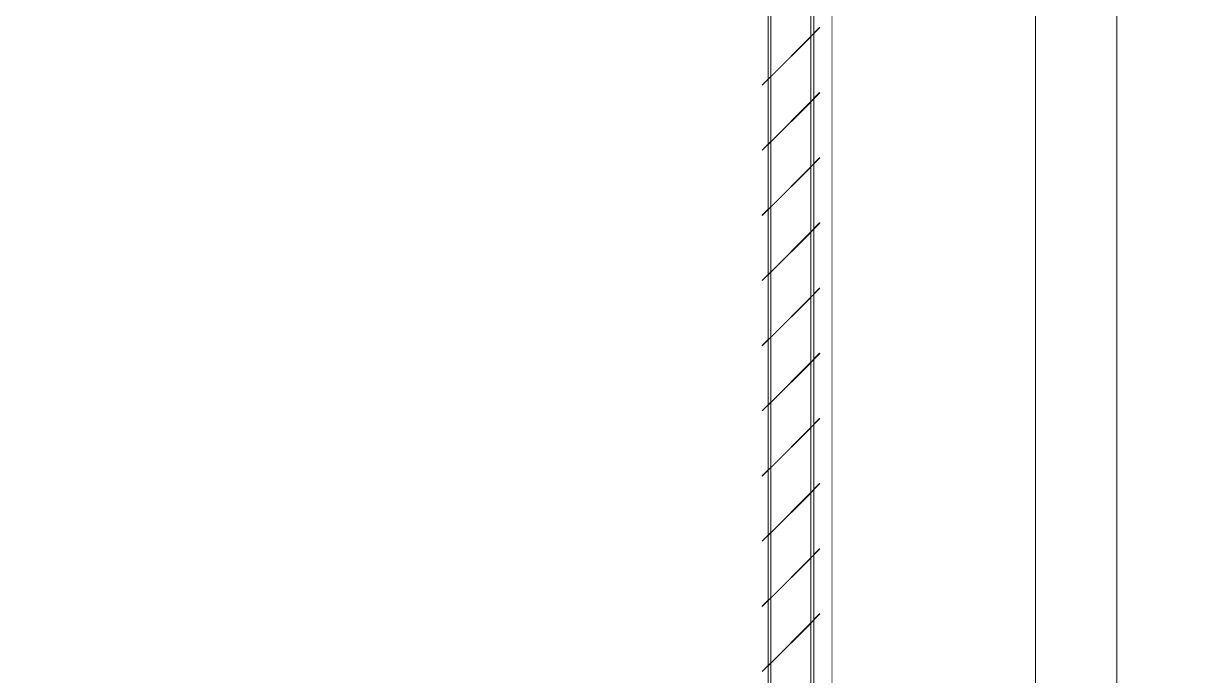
# Model space of a CAD drawing. Header units: millimetres. Extents: x 14397 to 67587, y -11631 to -8348.
# Drawn here: x 46157 to 46884, y -10128 to -9728 of the extents above; entities that cross this region are included whole.
import ezdxf

# ---------------------------------------------------------------- set-up
doc = ezdxf.new("R2010")
doc.units = ezdxf.units.MM
doc.header["$MEASUREMENT"] = 0
doc.linetypes.add('Wipeout_Contour', pattern=[1000, 0, -1000])
for name, color, linetype in [('NewA-Ee_25_10-M_WallsExternal', 7, 'Continuous'), ('NewA-Ee_25_10-M_WallsInternal', 7, 'Continuous'), ('NewA-Ee_40_20-M_GeneralFFAndEInternalFixed', 7, 'Continuous')]:
    doc.layers.add(name, color=color, linetype=linetype)

# ---------------------------------------------------------------- blocks, each defined once
blk = doc.blocks.new('Section Elem_67_8', base_point=(31553.8, -115430.84))
at = {"color": 254, "linetype": 'Wipeout_Contour', "lineweight": 0, "ltscale": 238853.016438}
blk.add_wipeout([(46653.52, -9287.87), (46653.52, -10787.87), (46778.72, -10787.87), (46778.72, -9337.87), (46778.72, -9287.87)], dxfattribs=at).dxf.layer = 'NewA-Ee_25_10-M_WallsExternal'
at = {"color": 254, "linetype": 'Wipeout_Contour', "lineweight": 0, "ltscale": 287751.186517}
blk.add_wipeout([(46794.72, -10787.87), (46794.72, -10797.87), (46884.29, -10802.56), (46884.29, -9287.87), (46828.72, -9287.87), (46828.72, -10787.87)], dxfattribs=at).dxf.layer = 'NewA-Ee_25_10-M_WallsExternal'
blk = doc.blocks.new('Section Elem_68_8', base_point=(31553.8, -115430.84))
at = {"layer": 'NewA-Ee_25_10-M_WallsExternal', "linetype": 'Continuous'}
blk.add_line((46653.52, -9288.19), (46653.52, -10787.87), dxfattribs=at)
at = {"layer": 'NewA-Ee_25_10-M_WallsExternal', "color": 24, "linetype": 'Continuous', "lineweight": 13, "flags": 128}
for points in [[(46778.72, -9287.87), (46778.72, -9337.87), (46778.72, -10737.87), (46778.72, -10787.87)], [(46828.72, -9287.87), (46828.72, -9337.87), (46828.72, -10737.87), (46828.72, -10787.87)]]:
    blk.add_lwpolyline(points, dxfattribs=at)
blk = doc.blocks.new('Section Elem_69_8', base_point=(31553.8, -115430.84))
at = {"color": 254, "linetype": 'Wipeout_Contour', "lineweight": 0, "ltscale": 18200811.37999642}
blk.add_wipeout([(42650.17, -8735.84), (42650.17, -11630.84), (43468.19, -11630.84), (43468.19, -11205.84), (43418.19, -11205.84), (43418.19, -11180.84), (43586.32, -11180.84), (43651.32, -11110.84), (43651.32, -10820.18), (43645.97, -10819.48), (43636.32, -10815.48), (43628.03, -10809.13), (43621.68, -10800.84), (43617.68, -10791.19), (43616.32, -10780.84), (43556.32, -10780.84), (43606.32, -10580.84), (43706.32, -10580.84), (43756.32, -10780.84), (43696.32, -10780.84), (43694.96, -10791.19), (43690.96, -10800.84), (43684.6, -10809.13), (43676.32, -10815.48), (43666.67, -10819.48), (43661.32, -10820.18), (43661.32, -11110.84), (43726.32, -11180.84), (43864.81, -11180.84), (43864.81, -11205.84), (43814.81, -11205.84), (43814.81, -11630.84), (43915.61, -11630.84), (43915.61, -10970.84), (45404.69, -10970.84), (45404.69, -11630.84), (45505.49, -11630.84), (45505.49, -11205.84), (45455.49, -11205.84), (45455.49, -11180.84), (45623.61, -11180.84), (45688.61, -11110.84), (45688.61, -10820.18), (45683.26, -10819.48), (45673.61, -10815.48), (45665.33, -10809.13), (45658.97, -10800.84), (45654.97, -10791.19), (45653.61, -10780.84), (45593.61, -10780.84), (45643.61, -10580.84), (45743.61, -10580.84), (45793.61, -10780.84), (45733.61, -10780.84), (45732.25, -10791.19), (45728.25, -10800.84), (45721.89, -10809.13), (45713.61, -10815.48), (45703.96, -10819.48), (45698.61, -10820.18), (45698.61, -11110.84), (45763.61, -11180.84), (45902.1, -11180.84), (45902.1, -11205.84), (45852.1, -11205.84), (45852.1, -11630.84), (46653.52, -11630.84), (46653.52, -9288.19), (46642.53, -9288.19), (46642.53, -9293.72), (46646.13, -9290.12), (46646.2, -9290.19), (46642.53, -9293.86), (46642.53, -9333.72), (46646.13, -9330.12), (46646.2, -9330.19), (46642.53, -9333.86), (46642.53, -9373.72), (46646.13, -9370.12), (46646.2, -9370.19), (46642.53, -9373.86), (46642.53, -9413.72), (46646.13, -9410.12), (46646.2, -9410.19), (46642.53, -9413.86), (46642.53, -9453.72), (46646.13, -9450.12), (46646.2, -9450.19), (46642.53, -9453.86), (46642.53, -9493.72), (46646.13, -9490.12), (46646.2, -9490.19), (46642.53, -9493.86), (46642.53, -9533.72), (46646.13, -9530.12), (46646.2, -9530.19), (46642.53, -9533.86), (46642.53, -9573.72), (46646.13, -9570.12), (46646.2, -9570.19), (46642.53, -9573.86), (46642.53, -9613.72), (46646.13, -9610.12), (46646.2, -9610.19), (46642.53, -9613.86), (46642.53, -9653.72), (46646.13, -9650.12), (46646.2, -9650.19), (46642.53, -9653.86), (46642.53, -9693.72), (46646.13, -9690.12), (46646.2, -9690.19), (46642.53, -9693.86), (46642.53, -9733.72), (46646.13, -9730.12), (46646.2, -9730.19), (46642.53, -9733.86), (46642.53, -9773.72), (46646.13, -9770.12), (46646.2, -9770.19), (46642.53, -9773.86), (46642.53, -9813.72), (46646.13, -9810.12), (46646.2, -9810.19), (46642.53, -9813.86), (46642.53, -9853.72), (46646.13, -9850.12), (46646.2, -9850.19), (46642.53, -9853.86), (46642.53, -9893.72), (46646.13, -9890.12), (46646.2, -9890.19), (46642.53, -9893.86), (46642.53, -9933.72), (46646.13, -9930.12), (46646.2, -9930.19), (46642.53, -9933.86), (46642.53, -9973.72), (46646.13, -9970.12), (46646.2, -9970.19), (46642.53, -9973.86), (46642.53, -10013.72), (46646.13, -10010.12), (46646.2, -10010.19), (46642.53, -10013.86), (46642.53, -10053.72), (46646.13, -10050.12), (46646.2, -10050.19), (46642.53, -10053.86), (46642.53, -10093.72), (46646.13, -10090.12), (46646.2, -10090.19), (46642.53, -10093.86), (46642.53, -10133.72), (46646.13, -10130.12), (46646.2, -10130.19), (46642.53, -10133.86), (46642.53, -10173.72), (46646.13, -10170.12), (46646.2, -10170.19), (46642.53, -10173.86), (46642.53, -10213.72), (46646.13, -10210.12), (46646.2, -10210.19), (46642.53, -10213.86), (46642.53, -10253.72), (46646.13, -10250.12), (46646.2, -10250.19), (46642.53, -10253.86), (46642.53, -10293.72), (46646.13, -10290.12), (46646.2, -10290.19), (46642.53, -10293.86), (46642.53, -10333.72), (46646.13, -10330.12), (46646.2, -10330.19), (46642.53, -10333.86), (46642.53, -10373.72), (46646.13, -10370.12), (46646.2, -10370.19), (46642.53, -10373.86), (46642.53, -10413.72), (46646.13, -10410.12), (46646.2, -10410.19), (46642.53, -10413.86), (46642.53, -10453.72), (46646.13, -10450.12), (46646.2, -10450.19), (46642.53, -10453.86), (46642.53, -10493.72), (46646.13, -10490.12), (46646.2, -10490.19), (46642.53, -10493.86), (46642.53, -10533.72), (46646.13, -10530.12), (46646.2, -10530.19), (46642.53, -10533.86), (46642.53, -10573.72), (46646.13, -10570.12), (46646.2, -10570.19), (46642.53, -10573.86), (46642.53, -10613.72), (46646.13, -10610.12), (46646.2, -10610.19), (46642.53, -10613.86), (46642.53, -10653.72), (46646.13, -10650.12), (46646.2, -10650.19), (46642.53, -10653.86), (46642.53, -10693.72), (46646.13, -10690.12), (46646.2, -10690.19), (46642.53, -10693.86), (46642.53, -10733.72), (46646.13, -10730.12), (46646.2, -10730.19), (46642.53, -10733.86), (46642.53, -10773.72), (46646.13, -10770.12), (46646.2, -10770.19), (46642.53, -10773.86), (46642.53, -10787.87), (46640.8, -10787.87), (46640.8, -10775.59), (46610.84, -10805.54), (46610.77, -10805.47), (46640.8, -10775.45), (46640.8, -10735.59), (46616.24, -10760.14), (46616.24, -10787.87), (46614.51, -10787.87), (46614.51, -10761.87), (46610.84, -10765.54), (46610.77, -10765.47), (46614.51, -10761.73), (46614.51, -10721.87), (46610.84, -10725.54), (46610.77, -10725.47), (46614.51, -10721.73), (46614.51, -10681.87), (46610.84, -10685.54), (46610.77, -10685.47), (46614.51, -10681.73), (46614.51, -10641.87), (46610.84, -10645.54), (46610.77, -10645.47), (46614.51, -10641.73), (46614.51, -10601.87), (46610.84, -10605.54), (46610.77, -10605.47), (46614.51, -10601.73), (46614.51, -10561.87), (46610.84, -10565.54), (46610.77, -10565.47), (46614.51, -10561.73), (46614.51, -10521.87), (46610.84, -10525.54), (46610.77, -10525.47), (46614.51, -10521.73), (46614.51, -10481.87), (46610.84, -10485.54), (46610.77, -10485.47), (46614.51, -10481.73), (46614.51, -10441.87), (46610.84, -10445.54), (46610.77, -10445.47), (46614.51, -10441.73), (46614.51, -10401.87), (46610.84, -10405.54), (46610.77, -10405.47), (46614.51, -10401.73), (46614.51, -10361.87), (46610.84, -10365.54), (46610.77, -10365.47), (46614.51, -10361.73), (46614.51, -10321.87), (46610.84, -10325.54), (46610.77, -10325.47), (46614.51, -10321.73), (46614.51, -10281.87), (46610.84, -10285.54), (46610.77, -10285.47), (46614.51, -10281.73), (46614.51, -10241.87), (46610.84, -10245.54), (46610.77, -10245.47), (46614.51, -10241.73), (46614.51, -10201.87), (46610.84, -10205.54), (46610.77, -10205.47), (46614.51, -10201.73), (46614.51, -10161.87), (46610.84, -10165.54), (46610.77, -10165.47), (46614.51, -10161.73), (46614.51, -10121.87), (46610.84, -10125.54), (46610.77, -10125.47), (46614.51, -10121.73), (46614.51, -10081.87), (46610.84, -10085.54), (46610.77, -10085.47), (46614.51, -10081.73), (46614.51, -10041.87), (46610.84, -10045.54), (46610.77, -10045.47), (46614.51, -10041.73), (46614.51, -10001.87), (46610.84, -10005.54), (46610.77, -10005.47), (46614.51, -10001.73), (46614.51, -9961.87), (46610.84, -9965.54), (46610.77, -9965.47), (46614.51, -9961.73), (46614.51, -9921.87), (46610.84, -9925.54), (46610.77, -9925.47), (46614.51, -9921.73), (46614.51, -9881.87), (46610.84, -9885.54), (46610.77, -9885.47), (46614.51, -9881.73), (46614.51, -9841.87), (46610.84, -9845.54), (46610.77, -9845.47), (46614.51, -9841.73), (46614.51, -9801.87), (46610.84, -9805.54), (46610.77, -9805.47), (46614.51, -9801.73), (46614.51, -9761.87), (46610.84, -9765.54), (46610.77, -9765.47), (46614.51, -9761.73), (46614.51, -9721.87), (46610.84, -9725.54), (46610.77, -9725.47), (46614.51, -9721.73), (46614.51, -9681.87), (46610.84, -9685.54), (46610.77, -9685.47), (46614.51, -9681.73), (46614.51, -9641.87), (46610.84, -9645.54), (46610.77, -9645.47), (46614.51, -9641.73), (46614.51, -9601.87), (46610.84, -9605.54), (46610.77, -9605.47), (46614.51, -9601.73), (46614.51, -9561.87), (46610.84, -9565.54), (46610.77, -9565.47), (46614.51, -9561.73), (46614.51, -9521.87), (46610.84, -9525.54), (46610.77, -9525.47), (46614.51, -9521.73), (46614.51, -9481.87), (46610.84, -9485.54), (46610.77, -9485.47), (46614.51, -9481.73), (46614.51, -9441.87), (46610.84, -9445.54), (46610.77, -9445.47), (46614.51, -9441.73), (46614.51, -9401.87), (46610.84, -9405.54), (46610.77, -9405.47), (46614.51, -9401.73), (46614.51, -9361.87), (46610.84, -9365.54), (46610.77, -9365.47), (46614.51, -9361.73), (46614.51, -9321.87), (46610.84, -9325.54), (46610.77, -9325.47), (46614.51, -9321.73), (46614.51, -9288.19), (46603.52, -9288.19), (46603.52, -9238.19), (46653.52, -9238.19), (46653.52, -8735.84)], dxfattribs=at).dxf.layer = 'NewA-Ee_25_10-M_WallsInternal'
at = {"color": 254, "linetype": 'Wipeout_Contour', "lineweight": 0, "ltscale": 190562.503117}
blk.add_wipeout([(46616.24, -9760.14), (46616.24, -9800), (46640.8, -9775.45), (46640.8, -9735.59)], dxfattribs=at).dxf.layer = 'NewA-Ee_25_10-M_WallsInternal'
at = {"color": 254, "linetype": 'Wipeout_Contour', "lineweight": 0, "ltscale": 190661.496728}
blk.add_wipeout([(46616.24, -9920), (46640.8, -9895.45), (46640.8, -9855.59), (46616.24, -9880.14)], dxfattribs=at).dxf.layer = 'NewA-Ee_25_10-M_WallsInternal'
at = {"color": 254, "linetype": 'Wipeout_Contour', "lineweight": 0, "ltscale": 190761.646785}
blk.add_wipeout([(46616.24, -10000.14), (46616.24, -10040), (46640.8, -10015.45), (46640.8, -9975.59)], dxfattribs=at).dxf.layer = 'NewA-Ee_25_10-M_WallsInternal'
at = {"color": 254, "linetype": 'Wipeout_Contour', "lineweight": 0, "ltscale": 190862.951431}
blk.add_wipeout([(46616.24, -10120.14), (46616.24, -10160), (46640.8, -10135.45), (46640.8, -10095.59)], dxfattribs=at).dxf.layer = 'NewA-Ee_25_10-M_WallsInternal'
at = {"color": 254, "linetype": 'Wipeout_Contour', "lineweight": 0, "ltscale": 190529.762534}
blk.add_wipeout([(46616.24, -9760), (46640.8, -9735.45), (46640.8, -9695.59), (46616.24, -9720.14)], dxfattribs=at).dxf.layer = 'NewA-Ee_25_10-M_WallsInternal'
at = {"color": 254, "linetype": 'Wipeout_Contour', "lineweight": 0, "ltscale": 190595.372393}
blk.add_wipeout([(46616.24, -9800.14), (46616.24, -9840), (46640.8, -9815.45), (46640.8, -9775.59)], dxfattribs=at).dxf.layer = 'NewA-Ee_25_10-M_WallsInternal'
at = {"color": 254, "linetype": 'Wipeout_Contour', "lineweight": 0, "ltscale": 190694.751691}
blk.add_wipeout([(46616.24, -9960), (46640.8, -9935.45), (46640.8, -9895.59), (46616.24, -9920.14)], dxfattribs=at).dxf.layer = 'NewA-Ee_25_10-M_WallsInternal'
at = {"color": 254, "linetype": 'Wipeout_Contour', "lineweight": 0, "ltscale": 190795.286793}
blk.add_wipeout([(46640.8, -10015.59), (46616.24, -10040.14), (46616.24, -10080), (46640.8, -10055.45)], dxfattribs=at).dxf.layer = 'NewA-Ee_25_10-M_WallsInternal'
at = {"color": 254, "linetype": 'Wipeout_Contour', "lineweight": 0, "ltscale": 190628.370281}
blk.add_wipeout([(46640.8, -9815.59), (46616.24, -9840.14), (46616.24, -9880), (46640.8, -9855.45)], dxfattribs=at).dxf.layer = 'NewA-Ee_25_10-M_WallsInternal'
at = {"color": 254, "linetype": 'Wipeout_Contour', "lineweight": 0, "ltscale": 190728.135053}
blk.add_wipeout([(46640.8, -9935.59), (46616.24, -9960.14), (46616.24, -10000), (46640.8, -9975.45)], dxfattribs=at).dxf.layer = 'NewA-Ee_25_10-M_WallsInternal'
at = {"color": 254, "linetype": 'Wipeout_Contour', "lineweight": 0, "ltscale": 190829.055036}
blk.add_wipeout([(46616.24, -10120), (46640.8, -10095.45), (46640.8, -10055.59), (46616.24, -10080.14)], dxfattribs=at).dxf.layer = 'NewA-Ee_25_10-M_WallsInternal'
blk = doc.blocks.new('Section Elem_74_8', base_point=(31553.8, -115430.84))
at = {"layer": 'NewA-Ee_40_20-M_GeneralFFAndEInternalFixed', "linetype": 'Continuous'}
for p, q in [((46610.77, -9765.47), (46610.84, -9765.54)), ((46610.77, -9805.47), (46610.84, -9805.54)), ((46610.77, -9845.47), (46610.84, -9845.54)), ((46610.77, -9885.47), (46610.84, -9885.54)), ((46610.77, -9925.47), (46610.84, -9925.54)), ((46610.77, -9965.47), (46610.84, -9965.54)), ((46610.77, -10005.47), (46610.84, -10005.54)), ((46610.77, -10045.47), (46610.84, -10045.54)), ((46610.77, -10085.47), (46610.84, -10085.54)), ((46610.77, -10125.47), (46610.84, -10125.54))]:
    blk.add_line(p, q, dxfattribs=at)
at = {"color": 254, "linetype": 'Wipeout_Contour', "lineweight": 0, "ltscale": 190487.697882}
blk.add_wipeout([(46614.51, -9721.87), (46614.51, -9761.73), (46615.38, -9760.87), (46615.38, -9721.01)], dxfattribs=at).dxf.layer = 'NewA-Ee_40_20-M_GeneralFFAndEInternalFixed'
at = {"color": 254, "linetype": 'Wipeout_Contour', "lineweight": 0, "ltscale": 190601.837106}
blk.add_wipeout([(46640.8, -9735.59), (46640.8, -9775.45), (46641.66, -9774.58), (46641.66, -9734.72)], dxfattribs=at).dxf.layer = 'NewA-Ee_40_20-M_GeneralFFAndEInternalFixed'
at = {"color": 254, "linetype": 'Wipeout_Contour', "lineweight": 0, "ltscale": 190553.413379}
blk.add_wipeout([(46614.51, -9801.87), (46614.51, -9841.73), (46615.38, -9840.87), (46615.38, -9801.01)], dxfattribs=at).dxf.layer = 'NewA-Ee_40_20-M_GeneralFFAndEInternalFixed'
at = {"color": 254, "linetype": 'Wipeout_Contour', "lineweight": 0, "ltscale": 190733.88778}
blk.add_wipeout([(46640.8, -9895.59), (46640.8, -9935.45), (46641.66, -9934.58), (46641.66, -9894.72)], dxfattribs=at).dxf.layer = 'NewA-Ee_40_20-M_GeneralFFAndEInternalFixed'
at = {"color": 254, "linetype": 'Wipeout_Contour', "lineweight": 0, "ltscale": 190834.274329}
blk.add_wipeout([(46640.8, -10055.45), (46641.66, -10054.58), (46641.66, -10014.72), (46640.8, -10015.59)], dxfattribs=at).dxf.layer = 'NewA-Ee_40_20-M_GeneralFFAndEInternalFixed'
at = {"color": 254, "linetype": 'Wipeout_Contour', "lineweight": 0, "ltscale": 190753.64493}
blk.add_wipeout([(46615.38, -10041.01), (46614.51, -10041.87), (46614.51, -10081.73), (46615.38, -10080.87)], dxfattribs=at).dxf.layer = 'NewA-Ee_40_20-M_GeneralFFAndEInternalFixed'
at = {"color": 254, "linetype": 'Wipeout_Contour', "lineweight": 0, "ltscale": 190901.839898}
blk.add_wipeout([(46641.66, -10094.72), (46640.8, -10095.59), (46640.8, -10135.45), (46641.66, -10134.58)], dxfattribs=at).dxf.layer = 'NewA-Ee_40_20-M_GeneralFFAndEInternalFixed'
at = {"color": 254, "linetype": 'Wipeout_Contour', "lineweight": 0, "ltscale": 190821.415359}
blk.add_wipeout([(46614.51, -10121.87), (46614.51, -10161.73), (46615.38, -10160.87), (46615.38, -10121.01)], dxfattribs=at).dxf.layer = 'NewA-Ee_40_20-M_GeneralFFAndEInternalFixed'
at = {"color": 254, "linetype": 'Wipeout_Contour', "lineweight": 0, "ltscale": 190569.145982}
blk.add_wipeout([(46641.66, -9694.72), (46640.8, -9695.59), (46640.8, -9735.45), (46641.66, -9734.58)], dxfattribs=at).dxf.layer = 'NewA-Ee_40_20-M_GeneralFFAndEInternalFixed'
at = {"color": 254, "linetype": 'Wipeout_Contour', "lineweight": 0, "ltscale": 190520.491282}
blk.add_wipeout([(46615.38, -9761.01), (46614.51, -9761.87), (46614.51, -9801.73), (46615.38, -9800.87)], dxfattribs=at).dxf.layer = 'NewA-Ee_40_20-M_GeneralFFAndEInternalFixed'
at = {"color": 254, "linetype": 'Wipeout_Contour', "lineweight": 0, "ltscale": 190634.656918}
blk.add_wipeout([(46640.8, -9815.45), (46641.66, -9814.58), (46641.66, -9774.72), (46640.8, -9775.59)], dxfattribs=at).dxf.layer = 'NewA-Ee_40_20-M_GeneralFFAndEInternalFixed'
at = {"color": 254, "linetype": 'Wipeout_Contour', "lineweight": 0, "ltscale": 190586.464111}
blk.add_wipeout([(46614.51, -9841.87), (46614.51, -9881.73), (46615.38, -9880.87), (46615.38, -9841.01)], dxfattribs=at).dxf.layer = 'NewA-Ee_40_20-M_GeneralFFAndEInternalFixed'
at = {"color": 254, "linetype": 'Wipeout_Contour', "lineweight": 0, "ltscale": 190767.221649}
blk.add_wipeout([(46640.8, -9975.45), (46641.66, -9974.58), (46641.66, -9934.72), (46640.8, -9935.59)], dxfattribs=at).dxf.layer = 'NewA-Ee_40_20-M_GeneralFFAndEInternalFixed'
at = {"color": 254, "linetype": 'Wipeout_Contour', "lineweight": 0, "ltscale": 190719.952024}
blk.add_wipeout([(46614.51, -10001.87), (46614.51, -10041.73), (46615.38, -10040.87), (46615.38, -10001.01)], dxfattribs=at).dxf.layer = 'NewA-Ee_40_20-M_GeneralFFAndEInternalFixed'
at = {"color": 254, "linetype": 'Wipeout_Contour', "lineweight": 0, "ltscale": 190867.993039}
blk.add_wipeout([(46641.66, -10054.72), (46640.8, -10055.59), (46640.8, -10095.45), (46641.66, -10094.58)], dxfattribs=at).dxf.layer = 'NewA-Ee_40_20-M_GeneralFFAndEInternalFixed'
at = {"color": 254, "linetype": 'Wipeout_Contour', "lineweight": 0, "ltscale": 190787.466065}
blk.add_wipeout([(46615.38, -10081.01), (46614.51, -10081.87), (46614.51, -10121.73), (46615.38, -10120.87)], dxfattribs=at).dxf.layer = 'NewA-Ee_40_20-M_GeneralFFAndEInternalFixed'
at = {"color": 254, "linetype": 'Wipeout_Contour', "lineweight": 0, "ltscale": 190490.380111}
blk.add_wipeout([(46616.24, -9720.14), (46615.38, -9721.01), (46615.38, -9760.87), (46616.24, -9760)], dxfattribs=at).dxf.layer = 'NewA-Ee_40_20-M_GeneralFFAndEInternalFixed'
at = {"color": 254, "linetype": 'Wipeout_Contour', "lineweight": 0, "ltscale": 190604.518667}
blk.add_wipeout([(46642.53, -9733.86), (46641.66, -9734.72), (46641.66, -9774.58), (46642.53, -9773.72)], dxfattribs=at).dxf.layer = 'NewA-Ee_40_20-M_GeneralFFAndEInternalFixed'
at = {"color": 254, "linetype": 'Wipeout_Contour', "lineweight": 0, "ltscale": 190667.605345}
blk.add_wipeout([(46641.66, -9814.72), (46640.8, -9815.59), (46640.8, -9855.45), (46641.66, -9854.58)], dxfattribs=at).dxf.layer = 'NewA-Ee_40_20-M_GeneralFFAndEInternalFixed'
at = {"color": 254, "linetype": 'Wipeout_Contour', "lineweight": 0, "ltscale": 190619.64342}
blk.add_wipeout([(46614.51, -9921.73), (46615.38, -9920.87), (46615.38, -9881.01), (46614.51, -9881.87)], dxfattribs=at).dxf.layer = 'NewA-Ee_40_20-M_GeneralFFAndEInternalFixed'
at = {"color": 254, "linetype": 'Wipeout_Contour', "lineweight": 0, "ltscale": 190800.683866}
blk.add_wipeout([(46640.8, -10015.45), (46641.66, -10014.58), (46641.66, -9974.72), (46640.8, -9975.59)], dxfattribs=at).dxf.layer = 'NewA-Ee_40_20-M_GeneralFFAndEInternalFixed'
at = {"color": 254, "linetype": 'Wipeout_Contour', "lineweight": 0, "ltscale": 190790.117982}
blk.add_wipeout([(46615.38, -10120.87), (46616.24, -10120), (46616.24, -10080.14), (46615.38, -10081.01)], dxfattribs=at).dxf.layer = 'NewA-Ee_40_20-M_GeneralFFAndEInternalFixed'
at = {"color": 254, "linetype": 'Wipeout_Contour', "lineweight": 0, "ltscale": 190904.491193}
blk.add_wipeout([(46641.66, -10134.58), (46642.53, -10133.72), (46642.53, -10093.86), (46641.66, -10094.72)], dxfattribs=at).dxf.layer = 'NewA-Ee_40_20-M_GeneralFFAndEInternalFixed'
at = {"layer": 'NewA-Ee_40_20-M_GeneralFFAndEInternalFixed', "linetype": 'Continuous'}
blk.add_line((46646.13, -9770.12), (46646.2, -9770.19), dxfattribs=at)
at = {"color": 254, "linetype": 'Wipeout_Contour', "lineweight": 0, "ltscale": 190571.830906}
blk.add_wipeout([(46641.66, -9694.72), (46641.66, -9734.58), (46642.53, -9733.72), (46642.53, -9693.86)], dxfattribs=at).dxf.layer = 'NewA-Ee_40_20-M_GeneralFFAndEInternalFixed'
at = {"color": 254, "linetype": 'Wipeout_Contour', "lineweight": 0, "ltscale": 190523.170153}
blk.add_wipeout([(46616.24, -9760.14), (46615.38, -9761.01), (46615.38, -9800.87), (46616.24, -9800)], dxfattribs=at).dxf.layer = 'NewA-Ee_40_20-M_GeneralFFAndEInternalFixed'
at = {"color": 254, "linetype": 'Wipeout_Contour', "lineweight": 0, "ltscale": 190637.335105}
blk.add_wipeout([(46641.66, -9814.58), (46642.53, -9813.72), (46642.53, -9773.86), (46641.66, -9774.72)], dxfattribs=at).dxf.layer = 'NewA-Ee_40_20-M_GeneralFFAndEInternalFixed'
at = {"color": 254, "linetype": 'Wipeout_Contour', "lineweight": 0, "ltscale": 190589.136238}
blk.add_wipeout([(46616.24, -9840.14), (46615.38, -9841.01), (46615.38, -9880.87), (46616.24, -9880)], dxfattribs=at).dxf.layer = 'NewA-Ee_40_20-M_GeneralFFAndEInternalFixed'
at = {"color": 254, "linetype": 'Wipeout_Contour', "lineweight": 0, "ltscale": 190700.682322}
blk.add_wipeout([(46640.8, -9895.45), (46641.66, -9894.58), (46641.66, -9854.72), (46640.8, -9855.59)], dxfattribs=at).dxf.layer = 'NewA-Ee_40_20-M_GeneralFFAndEInternalFixed'
at = {"color": 254, "linetype": 'Wipeout_Contour', "lineweight": 0, "ltscale": 190652.951226}
blk.add_wipeout([(46615.38, -9921.01), (46614.51, -9921.87), (46614.51, -9961.73), (46615.38, -9960.87)], dxfattribs=at).dxf.layer = 'NewA-Ee_40_20-M_GeneralFFAndEInternalFixed'
at = {"color": 254, "linetype": 'Wipeout_Contour', "lineweight": 0, "ltscale": 190836.932376}
blk.add_wipeout([(46641.66, -10054.58), (46642.53, -10053.72), (46642.53, -10013.86), (46641.66, -10014.72)], dxfattribs=at).dxf.layer = 'NewA-Ee_40_20-M_GeneralFFAndEInternalFixed'
at = {"color": 254, "linetype": 'Wipeout_Contour', "lineweight": 0, "ltscale": 190824.063899}
blk.add_wipeout([(46616.24, -10120.14), (46615.38, -10121.01), (46615.38, -10160.87), (46616.24, -10160)], dxfattribs=at).dxf.layer = 'NewA-Ee_40_20-M_GeneralFFAndEInternalFixed'
at = {"layer": 'NewA-Ee_40_20-M_GeneralFFAndEInternalFixed', "color": 1, "linetype": 'Continuous', "lineweight": 18}
for p, q in [((46640.8, -9735.45), (46640.8, -9695.59)), ((46642.53, -9733.72), (46642.53, -9693.86)), ((46616.24, -9760), (46616.24, -9720.14)), ((46614.51, -9761.73), (46614.51, -9721.87)), ((46640.8, -9775.45), (46640.8, -9735.59)), ((46642.53, -9773.72), (46642.53, -9733.86)), ((46616.24, -10160), (46616.24, -10120.14)), ((46614.51, -10161.73), (46614.51, -10121.87))]:
    blk.add_line(p, q, dxfattribs=at)
at = {"layer": 'NewA-Ee_40_20-M_GeneralFFAndEInternalFixed', "linetype": 'Continuous'}
for p, q in [((46646.13, -9730.12), (46610.77, -9765.47)), ((46646.2, -9730.19), (46610.84, -9765.54)), ((46646.13, -9730.12), (46646.2, -9730.19)), ((46646.13, -9810.12), (46646.2, -9810.19)), ((46646.13, -10050.12), (46646.2, -10050.19))]:
    blk.add_line(p, q, dxfattribs=at)
at = {"color": 254, "linetype": 'Wipeout_Contour', "lineweight": 0, "ltscale": 190556.088878}
blk.add_wipeout([(46615.38, -9801.01), (46615.38, -9840.87), (46616.24, -9840), (46616.24, -9800.14)], dxfattribs=at).dxf.layer = 'NewA-Ee_40_20-M_GeneralFFAndEInternalFixed'
at = {"color": 254, "linetype": 'Wipeout_Contour', "lineweight": 0, "ltscale": 190670.280167}
blk.add_wipeout([(46641.66, -9814.72), (46641.66, -9854.58), (46642.53, -9853.72), (46642.53, -9813.86)], dxfattribs=at).dxf.layer = 'NewA-Ee_40_20-M_GeneralFFAndEInternalFixed'
at = {"color": 254, "linetype": 'Wipeout_Contour', "lineweight": 0, "ltscale": 190622.312166}
blk.add_wipeout([(46615.38, -9881.01), (46615.38, -9920.87), (46616.24, -9920), (46616.24, -9880.14)], dxfattribs=at).dxf.layer = 'NewA-Ee_40_20-M_GeneralFFAndEInternalFixed'
at = {"color": 254, "linetype": 'Wipeout_Contour', "lineweight": 0, "ltscale": 190686.387462}
blk.add_wipeout([(46614.51, -9961.87), (46614.51, -10001.73), (46615.38, -10000.87), (46615.38, -9961.01)], dxfattribs=at).dxf.layer = 'NewA-Ee_40_20-M_GeneralFFAndEInternalFixed'
at = {"color": 254, "linetype": 'Wipeout_Contour', "lineweight": 0, "ltscale": 190870.647713}
blk.add_wipeout([(46641.66, -10054.72), (46641.66, -10094.58), (46642.53, -10093.72), (46642.53, -10053.86)], dxfattribs=at).dxf.layer = 'NewA-Ee_40_20-M_GeneralFFAndEInternalFixed'
at = {"layer": 'NewA-Ee_40_20-M_GeneralFFAndEInternalFixed', "color": 1, "linetype": 'Continuous', "lineweight": 18}
for p, q in [((46614.51, -9801.73), (46614.51, -9761.87)), ((46616.24, -9800), (46616.24, -9760.14)), ((46640.8, -9815.45), (46640.8, -9775.59)), ((46642.53, -9813.72), (46642.53, -9773.86)), ((46616.24, -9840), (46616.24, -9800.14)), ((46614.51, -9841.73), (46614.51, -9801.87)), ((46614.51, -9881.73), (46614.51, -9841.87)), ((46616.24, -9880), (46616.24, -9840.14)), ((46640.8, -10095.45), (46640.8, -10055.59)), ((46642.53, -10093.72), (46642.53, -10053.86)), ((46640.8, -10135.45), (46640.8, -10095.59)), ((46642.53, -10133.72), (46642.53, -10093.86))]:
    blk.add_line(p, q, dxfattribs=at)
at = {"layer": 'NewA-Ee_40_20-M_GeneralFFAndEInternalFixed', "linetype": 'Continuous'}
for p, q in [((46646.13, -9770.12), (46610.77, -9805.47)), ((46646.2, -9770.19), (46610.84, -9805.54)), ((46646.13, -9810.12), (46610.77, -9845.47)), ((46646.2, -9810.19), (46610.84, -9845.54)), ((46646.13, -9850.12), (46646.2, -9850.19)), ((46646.13, -10090.12), (46610.77, -10125.47)), ((46646.2, -10090.19), (46610.84, -10125.54)), ((46646.13, -10090.12), (46646.2, -10090.19))]:
    blk.add_line(p, q, dxfattribs=at)
at = {"color": 254, "linetype": 'Wipeout_Contour', "lineweight": 0, "ltscale": 190703.353769}
blk.add_wipeout([(46641.66, -9894.58), (46642.53, -9893.72), (46642.53, -9853.86), (46641.66, -9854.72)], dxfattribs=at).dxf.layer = 'NewA-Ee_40_20-M_GeneralFFAndEInternalFixed'
at = {"color": 254, "linetype": 'Wipeout_Contour', "lineweight": 0, "ltscale": 190655.616594}
blk.add_wipeout([(46616.24, -9920.14), (46615.38, -9921.01), (46615.38, -9960.87), (46616.24, -9960)], dxfattribs=at).dxf.layer = 'NewA-Ee_40_20-M_GeneralFFAndEInternalFixed'
at = {"color": 254, "linetype": 'Wipeout_Contour', "lineweight": 0, "ltscale": 190722.610702}
blk.add_wipeout([(46615.38, -10040.87), (46616.24, -10040), (46616.24, -10000.14), (46615.38, -10001.01)], dxfattribs=at).dxf.layer = 'NewA-Ee_40_20-M_GeneralFFAndEInternalFixed'
at = {"layer": 'NewA-Ee_40_20-M_GeneralFFAndEInternalFixed', "color": 1, "linetype": 'Continuous', "lineweight": 18}
for p, q in [((46640.8, -9855.45), (46640.8, -9815.59)), ((46642.53, -9853.72), (46642.53, -9813.86)), ((46616.24, -9920), (46616.24, -9880.14)), ((46614.51, -9921.73), (46614.51, -9881.87))]:
    blk.add_line(p, q, dxfattribs=at)
at = {"layer": 'NewA-Ee_40_20-M_GeneralFFAndEInternalFixed', "linetype": 'Continuous'}
for p, q in [((46646.13, -9850.12), (46610.77, -9885.47)), ((46646.2, -9850.19), (46610.84, -9885.54)), ((46646.13, -9890.12), (46646.2, -9890.19))]:
    blk.add_line(p, q, dxfattribs=at)
at = {"color": 254, "linetype": 'Wipeout_Contour', "lineweight": 0, "ltscale": 190736.555856}
blk.add_wipeout([(46642.53, -9893.86), (46641.66, -9894.72), (46641.66, -9934.58), (46642.53, -9933.72)], dxfattribs=at).dxf.layer = 'NewA-Ee_40_20-M_GeneralFFAndEInternalFixed'
at = {"color": 254, "linetype": 'Wipeout_Contour', "lineweight": 0, "ltscale": 190689.049465}
blk.add_wipeout([(46615.38, -10000.87), (46616.24, -10000), (46616.24, -9960.14), (46615.38, -9961.01)], dxfattribs=at).dxf.layer = 'NewA-Ee_40_20-M_GeneralFFAndEInternalFixed'
at = {"color": 254, "linetype": 'Wipeout_Contour', "lineweight": 0, "ltscale": 190756.300227}
blk.add_wipeout([(46615.38, -10041.01), (46615.38, -10080.87), (46616.24, -10080), (46616.24, -10040.14)], dxfattribs=at).dxf.layer = 'NewA-Ee_40_20-M_GeneralFFAndEInternalFixed'
at = {"layer": 'NewA-Ee_40_20-M_GeneralFFAndEInternalFixed', "color": 1, "linetype": 'Continuous', "lineweight": 18}
for p, q in [((46640.8, -9895.45), (46640.8, -9855.59)), ((46642.53, -9893.72), (46642.53, -9853.86)), ((46614.51, -9961.73), (46614.51, -9921.87)), ((46616.24, -9960), (46616.24, -9920.14)), ((46616.24, -10000), (46616.24, -9960.14)), ((46614.51, -10001.73), (46614.51, -9961.87)), ((46614.51, -10041.73), (46614.51, -10001.87)), ((46616.24, -10040), (46616.24, -10000.14)), ((46616.24, -10080), (46616.24, -10040.14)), ((46614.51, -10081.73), (46614.51, -10041.87)), ((46614.51, -10121.73), (46614.51, -10081.87)), ((46616.24, -10120), (46616.24, -10080.14))]:
    blk.add_line(p, q, dxfattribs=at)
at = {"layer": 'NewA-Ee_40_20-M_GeneralFFAndEInternalFixed', "linetype": 'Continuous'}
for p, q in [((46646.13, -9890.12), (46610.77, -9925.47)), ((46646.2, -9890.19), (46610.84, -9925.54)), ((46646.13, -9930.12), (46646.2, -9930.19)), ((46646.13, -10050.12), (46610.77, -10085.47)), ((46646.2, -10050.19), (46610.84, -10085.54))]:
    blk.add_line(p, q, dxfattribs=at)
at = {"color": 254, "linetype": 'Wipeout_Contour', "lineweight": 0, "ltscale": 190769.886354}
blk.add_wipeout([(46641.66, -9934.72), (46641.66, -9974.58), (46642.53, -9973.72), (46642.53, -9933.86)], dxfattribs=at).dxf.layer = 'NewA-Ee_40_20-M_GeneralFFAndEInternalFixed'
at = {"layer": 'NewA-Ee_40_20-M_GeneralFFAndEInternalFixed', "color": 1, "linetype": 'Continuous', "lineweight": 18}
for p, q in [((46640.8, -9935.45), (46640.8, -9895.59)), ((46642.53, -9933.72), (46642.53, -9893.86))]:
    blk.add_line(p, q, dxfattribs=at)
at = {"layer": 'NewA-Ee_40_20-M_GeneralFFAndEInternalFixed', "linetype": 'Continuous'}
for p, q in [((46646.13, -9930.12), (46610.77, -9965.47)), ((46646.2, -9930.19), (46610.84, -9965.54)), ((46646.13, -9970.12), (46646.2, -9970.19))]:
    blk.add_line(p, q, dxfattribs=at)
at = {"color": 254, "linetype": 'Wipeout_Contour', "lineweight": 0, "ltscale": 190803.345247}
blk.add_wipeout([(46641.66, -9974.72), (46641.66, -10014.58), (46642.53, -10013.72), (46642.53, -9973.86)], dxfattribs=at).dxf.layer = 'NewA-Ee_40_20-M_GeneralFFAndEInternalFixed'
at = {"layer": 'NewA-Ee_40_20-M_GeneralFFAndEInternalFixed', "color": 1, "linetype": 'Continuous', "lineweight": 18}
for p, q in [((46640.8, -9975.45), (46640.8, -9935.59)), ((46642.53, -9973.72), (46642.53, -9933.86)), ((46640.8, -10015.45), (46640.8, -9975.59)), ((46642.53, -10013.72), (46642.53, -9973.86)), ((46640.8, -10055.45), (46640.8, -10015.59)), ((46642.53, -10053.72), (46642.53, -10013.86))]:
    blk.add_line(p, q, dxfattribs=at)
at = {"layer": 'NewA-Ee_40_20-M_GeneralFFAndEInternalFixed', "linetype": 'Continuous'}
for p, q in [((46646.13, -9970.12), (46610.77, -10005.47)), ((46646.2, -9970.19), (46610.84, -10005.54)), ((46646.13, -10010.12), (46610.77, -10045.47)), ((46646.2, -10010.19), (46610.84, -10045.54)), ((46646.13, -10010.12), (46646.2, -10010.19))]:
    blk.add_line(p, q, dxfattribs=at)

msp = doc.modelspace()

# ---------------------------------------------------------------- block references
at = {"layer": 'NewA-Ee_25_10-M_WallsExternal', "lineweight": 0}
msp.add_blockref('Section Elem_67_8', (31553.8, -115430.84), dxfattribs=at)

# ---------------------------------------------------------------- next in the draw order: block references
msp.add_blockref('Section Elem_68_8', (31553.8, -115430.84), dxfattribs=at)

# ---------------------------------------------------------------- next in the draw order: block references
at = {"layer": 'NewA-Ee_25_10-M_WallsInternal', "lineweight": 0}
msp.add_blockref('Section Elem_69_8', (31553.8, -115430.84), dxfattribs=at)

# ---------------------------------------------------------------- next in the draw order: block references
at = {"layer": 'NewA-Ee_40_20-M_GeneralFFAndEInternalFixed', "lineweight": 0}
msp.add_blockref('Section Elem_74_8', (31553.8, -115430.84), dxfattribs=at)

doc.saveas('drawing.dxf')
